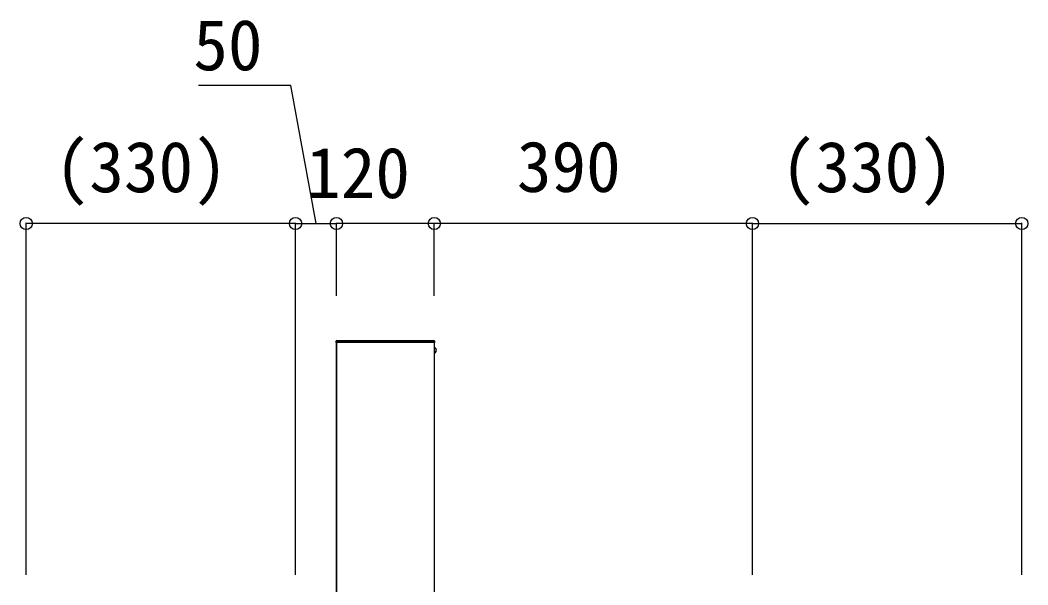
# Model space of a CAD drawing. Units: millimetres, scale not verified. Extents: x -4375 to 4375, y -6498 to 6471.
# Drawn here: x 702 to 1937, y 354 to 1047 of the extents above; entities that cross this region are included whole.
import ezdxf
from ezdxf.enums import TextEntityAlignment as Align

# ---------------------------------------------------------------- set-up
doc = ezdxf.new("R2010")
doc.units = ezdxf.units.MM
doc.header["$LTSCALE"] = 30
doc.layers.add('0-2_YKK_A1', color=4, linetype='Continuous')
doc.layers.add('0-3_YKK_D', color=6, linetype='Continuous')
doc.styles.add('ＭＳ ゴシック', font='')
doc.styles.get('ＭＳ ゴシック').set_extended_font_data('MS Gothic')

msp = doc.modelspace()

# ---------------------------------------------------------------- linework, layer by layer
at = {"layer": '0-2_YKK_A1'}
for p, q in [((1210, 651.6), (1090, 651.6)), ((1090, 651.6), (1090, -748.4)), ((1209.5, 651.6), (1090.5, 651.6)), ((1090.56, 653.6), (1209.44, 653.6)), ((1185.5, 651.6), (1205.6, 651.6)), ((1210, 651.6), (1210, -748.4)), ((1210, 645.2), (1210, 638)), ((1211.97, 643.65), (1210.15, 642.74)), ((1211.97, 639.55), (1210.15, 640.45))]:
    msp.add_line(p, q, dxfattribs=at)
for points in [[(1090.5, 651.6), (1089.5, 651.6), (1089.56, 652.66)], [(1210.44, 652.66), (1210.5, 651.6), (1209.5, 651.6)]]:
    msp.add_lwpolyline(points, dxfattribs=at)
msp.add_lwpolyline([(1090, 651.6), (1210, 651.6), (1210, -1048.4), (1090, -1048.4)], close=True, dxfattribs=at)
for centre, radius, start, end in [((1090.56, 652.6), 1, 90, 176.5), ((1209.44, 652.6), 1, 3.5, 90), ((1210.16, 645.2), 0.154, 62.71904, 180), ((1208.3, 641.6), 4.2, 297.28096, 62.71904), ((1210.16, 638), 0.154, 180, 297.28096)]:
    msp.add_arc(centre, radius, start, end, dxfattribs=at)
at = {"layer": '0-3_YKK_D'}
for p, q in [((709.93, 366.17), (709.93, 798.05)), ((1040.03, 797.05), (709.93, 797.05)), ((1040.03, 366.17), (1040.03, 798.05)), ((1040.03, 367.17), (1040.03, 798.05)), ((1040.03, 797.05), (1090.03, 797.05)), ((1090.03, 708.39), (1090.03, 798.05)), ((1090.03, 708.39), (1090.03, 798.05)), ((1210.03, 797.05), (1090.03, 797.05)), ((1210.03, 708.39), (1210.03, 798.05)), ((1210.03, 708.39), (1210.03, 798.05)), ((1599.83, 797.05), (1210.03, 797.05)), ((1599.83, 366.17), (1599.83, 798.05)), ((1599.83, 366.17), (1599.83, 798.05)), ((1599.83, 797.05), (1929.93, 797.05)), ((1929.93, 366.17), (1929.93, 798.05))]:
    msp.add_line(p, q, dxfattribs=at)
msp.add_lwpolyline([(1065.03, 797.05), (1033.98, 966.28), (920.97, 966.28)], dxfattribs=at)
for centre in [(709.93, 797.05), (1040.03, 797.05), (1090.03, 797.05), (1090.03, 797.05), (1210.03, 797.05), (1210.03, 797.05), (1599.83, 797.05), (1929.93, 797.05)]:
    msp.add_circle(centre, 7.5, dxfattribs=at)

# ---------------------------------------------------------------- texts
at = {"layer": '0-3_YKK_D', "style": 'ＭＳ ゴシック'}
for s, p in [('50', (914.69, 966.28)), ('(330)', (744.82, 816.7)), ('(330)', (1634.72, 816.7)), ('120', (1052.96, 809.55)), ('390', (1311.24, 817.05))]:
    msp.add_text(s, height=62.32, dxfattribs=at).set_placement(p, align=Align.BOTTOM_LEFT)

doc.saveas('drawing.dxf')
